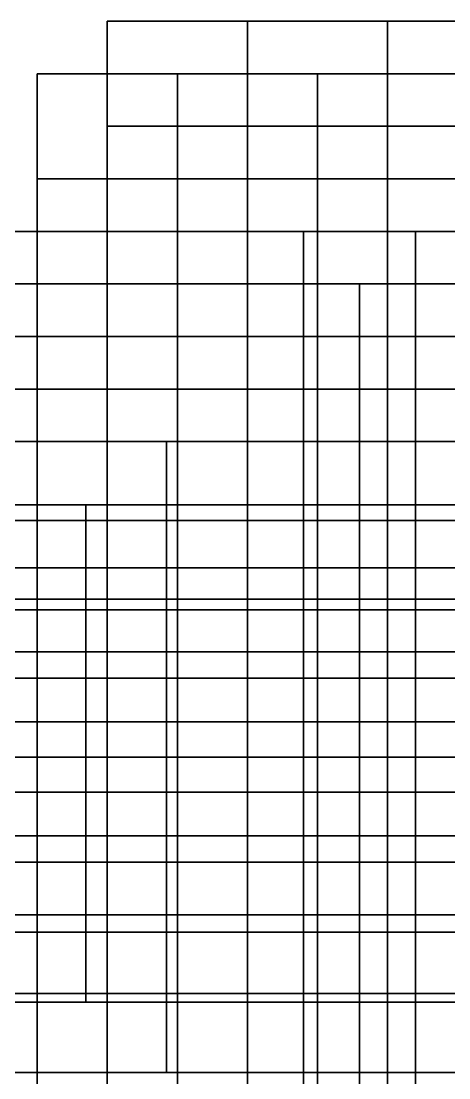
# Model space of a CAD drawing. Extents: x -2.5 to 67.5, y -27.5 to 12.5.
# Drawn here: x 22.31 to 27.4, y -0.07 to 12.5 of the extents above; entities that cross this region are included whole.
import ezdxf

# ---------------------------------------------------------------- set-up
doc = ezdxf.new("R2010")
doc.units = 0
doc.layers.add('M0', color=13, linetype='CONTINUOUS')
doc.layers.add('M1', color=11, linetype='CONTINUOUS')

msp = doc.modelspace()

# ---------------------------------------------------------------- linework, layer by layer
at = {"layer": 'M0', "color": 135}
for points in [[(23.333, 12.5), (23.333, 11.25), (23.333, 11.25, 1), (23.333, 12.5, 1)], [(23.333, 12.5), (23.333, 12.5, 1), (25, 12.5, 1), (25, 12.5)], [(23.333, 11.25), (23.333, 12.5), (25, 12.5), (25, 11.25)], [(23.333, 12.5, 1), (23.333, 11.25, 1), (25, 11.25, 1), (25, 12.5, 1)], [(25, 11.25), (25, 12.5), (25, 12.5, 1), (25, 11.25, 1)], [(25, 12.5), (25, 11.25), (25, 11.25, 1), (25, 12.5, 1)], [(25, 12.5), (25, 12.5, 1), (26.667, 12.5, 1), (26.667, 12.5)], [(25, 11.25), (25, 12.5), (26.667, 12.5), (26.667, 11.25)], [(25, 12.5, 1), (25, 11.25, 1), (26.667, 11.25, 1), (26.667, 12.5, 1)], [(26.667, 11.25), (26.667, 12.5), (26.667, 12.5, 1), (26.667, 11.25, 1)], [(26.667, 12.5), (26.667, 11.25), (26.667, 11.25, 1), (26.667, 12.5, 1)], [(26.667, 12.5), (26.667, 12.5, 1), (28.125, 12.5, 1), (28.125, 12.5)], [(26.667, 11.25), (26.667, 12.5), (28.125, 12.5), (28.125, 11.25)], [(26.667, 12.5, 1), (26.667, 11.25, 1), (28.125, 11.25, 1), (28.125, 12.5, 1)], [(24.167, 11.875), (22.5, 11.875), (22.5, 11.875, 1), (24.167, 11.875, 1)], [(22.5, 10.625), (22.5, 10.625, 1), (22.5, 11.875, 1), (22.5, 11.875)], [(24.167, 10.625), (22.5, 10.625), (22.5, 11.875), (24.167, 11.875)], [(22.5, 10.625, 1), (24.167, 10.625, 1), (24.167, 11.875, 1), (22.5, 11.875, 1)], [(24.167, 10.625, 1), (24.167, 10.625), (24.167, 11.875), (24.167, 11.875, 1)], [(25.833, 11.875), (24.167, 11.875), (24.167, 11.875, 1), (25.833, 11.875, 1)], [(24.167, 10.625), (24.167, 10.625, 1), (24.167, 11.875, 1), (24.167, 11.875)], [(25.833, 10.625), (24.167, 10.625), (24.167, 11.875), (25.833, 11.875)], [(24.167, 10.625, 1), (25.833, 10.625, 1), (25.833, 11.875, 1), (24.167, 11.875, 1)], [(25.833, 10.625, 1), (25.833, 10.625), (25.833, 11.875), (25.833, 11.875, 1)], [(27.5, 11.875), (25.833, 11.875), (25.833, 11.875, 1), (27.5, 11.875, 1)], [(25.833, 10.625), (25.833, 10.625, 1), (25.833, 11.875, 1), (25.833, 11.875)], [(27.5, 10.625), (25.833, 10.625), (25.833, 11.875), (27.5, 11.875)], [(25.833, 10.625, 1), (27.5, 10.625, 1), (27.5, 11.875, 1), (25.833, 11.875, 1)], [(23.333, 11.25), (23.333, 10), (23.333, 10, 1), (23.333, 11.25, 1)], [(23.333, 11.25), (23.333, 11.25, 1), (25, 11.25, 1), (25, 11.25)], [(23.333, 10), (23.333, 11.25), (25, 11.25), (25, 10)], [(23.333, 11.25, 1), (23.333, 10, 1), (25, 10, 1), (25, 11.25, 1)], [(23.333, 11.25, 1), (23.333, 11.25), (25, 11.25), (25, 11.25, 1)], [(25, 10), (25, 11.25), (25, 11.25, 1), (25, 10, 1)], [(25, 11.25), (25, 10), (25, 10, 1), (25, 11.25, 1)], [(25, 11.25), (25, 11.25, 1), (26.667, 11.25, 1), (26.667, 11.25)], [(25, 10), (25, 11.25), (26.667, 11.25), (26.667, 10)], [(25, 11.25, 1), (25, 10, 1), (26.667, 10, 1), (26.667, 11.25, 1)], [(25, 11.25, 1), (25, 11.25), (26.667, 11.25), (26.667, 11.25, 1)], [(26.667, 10), (26.667, 11.25), (26.667, 11.25, 1), (26.667, 10, 1)], [(26.667, 11.25), (26.667, 10), (26.667, 10, 1), (26.667, 11.25, 1)], [(26.667, 11.25), (26.667, 11.25, 1), (28.125, 11.25, 1), (28.125, 11.25)], [(26.667, 10), (26.667, 11.25), (28.125, 11.25), (28.125, 10)], [(26.667, 11.25, 1), (26.667, 10, 1), (28.125, 10, 1), (28.125, 11.25, 1)], [(26.667, 11.25, 1), (26.667, 11.25), (28.125, 11.25), (28.125, 11.25, 1)], [(24.167, 10.625), (22.5, 10.625), (22.5, 10.625, 1), (24.167, 10.625, 1)], [(22.5, 9.375), (22.5, 9.375, 1), (22.5, 10.625, 1), (22.5, 10.625)], [(24.167, 9.375), (22.5, 9.375), (22.5, 10.625), (24.167, 10.625)], [(22.5, 9.375, 1), (24.167, 9.375, 1), (24.167, 10.625, 1), (22.5, 10.625, 1)], [(22.5, 10.625), (24.167, 10.625), (24.167, 10.625, 1), (22.5, 10.625, 1)], [(24.167, 9.375, 1), (24.167, 9.375), (24.167, 10.625), (24.167, 10.625, 1)], [(25.833, 10.625), (24.167, 10.625), (24.167, 10.625, 1), (25.833, 10.625, 1)], [(24.167, 9.375), (24.167, 9.375, 1), (24.167, 10.625, 1), (24.167, 10.625)], [(25.833, 9.375), (24.167, 9.375), (24.167, 10.625), (25.833, 10.625)], [(24.167, 9.375, 1), (25.833, 9.375, 1), (25.833, 10.625, 1), (24.167, 10.625, 1)], [(24.167, 10.625), (25.833, 10.625), (25.833, 10.625, 1), (24.167, 10.625, 1)], [(25.833, 9.375, 1), (25.833, 9.375), (25.833, 10.625), (25.833, 10.625, 1)], [(27.5, 10.625), (25.833, 10.625), (25.833, 10.625, 1), (27.5, 10.625, 1)], [(25.833, 9.375), (25.833, 9.375, 1), (25.833, 10.625, 1), (25.833, 10.625)], [(27.5, 9.375), (25.833, 9.375), (25.833, 10.625), (27.5, 10.625)], [(25.833, 9.375, 1), (27.5, 9.375, 1), (27.5, 10.625, 1), (25.833, 10.625, 1)], [(25.833, 10.625), (27.5, 10.625), (27.5, 10.625, 1), (25.833, 10.625, 1)], [(21.563, 10), (21.563, 10, 1), (23.333, 10, 1), (23.333, 10)], [(21.563, 8.75), (21.563, 10), (23.333, 10), (23.333, 8.75)], [(21.563, 10, 1), (21.563, 8.75, 1), (23.333, 8.75, 1), (23.333, 10, 1)], [(23.333, 8.75), (23.333, 10), (23.333, 10, 1), (23.333, 8.75, 1)], [(23.333, 10), (23.333, 8.75), (23.333, 8.75, 1), (23.333, 10, 1)], [(23.333, 10), (23.333, 10, 1), (25, 10, 1), (25, 10)], [(23.333, 8.75), (23.333, 10), (25, 10), (25, 8.75)], [(23.333, 10, 1), (23.333, 8.75, 1), (25, 8.75, 1), (25, 10, 1)], [(23.333, 10, 1), (23.333, 10), (25, 10), (25, 10, 1)], [(25, 8.75), (25, 10), (25, 10, 1), (25, 8.75, 1)], [(25, 10), (25, 8.75), (25, 8.75, 1), (25, 10, 1)], [(25, 10), (25, 10, 1), (26.667, 10, 1), (26.667, 10)], [(25, 8.75), (25, 10), (26.667, 10), (26.667, 8.75)], [(25, 10, 1), (25, 8.75, 1), (26.667, 8.75, 1), (26.667, 10, 1)], [(25, 10, 1), (25, 10), (26.667, 10), (26.667, 10, 1)], [(26.667, 8.75), (26.667, 10), (26.667, 10, 1), (26.667, 8.75, 1)], [(26.667, 10), (26.667, 8.75), (26.667, 8.75, 1), (26.667, 10, 1)], [(26.667, 10), (26.667, 10, 1), (28.125, 10, 1), (28.125, 10)], [(26.667, 8.75), (26.667, 10), (28.125, 10), (28.125, 8.75)], [(26.667, 10, 1), (26.667, 8.75, 1), (28.125, 8.75, 1), (28.125, 10, 1)], [(26.667, 10, 1), (26.667, 10), (28.125, 10), (28.125, 10, 1)], [(22.5, 9.375), (20.625, 9.375), (20.625, 9.375, 1), (22.5, 9.375, 1)], [(22.5, 8.125), (20.625, 8.125), (20.625, 9.375), (22.5, 9.375)], [(20.625, 8.125, 1), (22.5, 8.125, 1), (22.5, 9.375, 1), (20.625, 9.375, 1)], [(22.5, 8.125, 1), (22.5, 8.125), (22.5, 9.375), (22.5, 9.375, 1)], [(24.167, 9.375), (22.5, 9.375), (22.5, 9.375, 1), (24.167, 9.375, 1)], [(22.5, 8.125), (22.5, 8.125, 1), (22.5, 9.375, 1), (22.5, 9.375)], [(24.167, 8.125), (22.5, 8.125), (22.5, 9.375), (24.167, 9.375)], [(22.5, 8.125, 1), (24.167, 8.125, 1), (24.167, 9.375, 1), (22.5, 9.375, 1)], [(22.5, 9.375), (24.167, 9.375), (24.167, 9.375, 1), (22.5, 9.375, 1)], [(24.167, 8.125, 1), (24.167, 8.125), (24.167, 9.375), (24.167, 9.375, 1)], [(25.833, 9.375), (24.167, 9.375), (24.167, 9.375, 1), (25.833, 9.375, 1)], [(24.167, 8.125), (24.167, 8.125, 1), (24.167, 9.375, 1), (24.167, 9.375)], [(25.833, 8.125), (24.167, 8.125), (24.167, 9.375), (25.833, 9.375)], [(24.167, 8.125, 1), (25.833, 8.125, 1), (25.833, 9.375, 1), (24.167, 9.375, 1)], [(24.167, 9.375), (25.833, 9.375), (25.833, 9.375, 1), (24.167, 9.375, 1)], [(25.833, 8.125, 1), (25.833, 8.125), (25.833, 9.375), (25.833, 9.375, 1)], [(27.5, 9.375), (25.833, 9.375), (25.833, 9.375, 1), (27.5, 9.375, 1)], [(25.833, 8.125), (25.833, 8.125, 1), (25.833, 9.375, 1), (25.833, 9.375)], [(27.5, 8.125), (25.833, 8.125), (25.833, 9.375), (27.5, 9.375)], [(25.833, 8.125, 1), (27.5, 8.125, 1), (27.5, 9.375, 1), (25.833, 9.375, 1)], [(25.833, 9.375), (27.5, 9.375), (27.5, 9.375, 1), (25.833, 9.375, 1)], [(21.563, 8.75), (21.563, 8.75, 1), (23.333, 8.75, 1), (23.333, 8.75)], [(21.563, 7.5), (21.563, 8.75), (23.333, 8.75), (23.333, 7.5)], [(21.563, 8.75, 1), (21.563, 7.5, 1), (23.333, 7.5, 1), (23.333, 8.75, 1)], [(21.563, 8.75, 1), (21.563, 8.75), (23.333, 8.75), (23.333, 8.75, 1)], [(23.333, 7.5), (23.333, 8.75), (23.333, 8.75, 1), (23.333, 7.5, 1)], [(23.333, 8.75), (23.333, 7.5), (23.333, 7.5, 1), (23.333, 8.75, 1)], [(23.333, 8.75), (23.333, 8.75, 1), (25, 8.75, 1), (25, 8.75)], [(23.333, 7.5), (23.333, 8.75), (25, 8.75), (25, 7.5)], [(23.333, 8.75, 1), (23.333, 7.5, 1), (25, 7.5, 1), (25, 8.75, 1)], [(23.333, 8.75, 1), (23.333, 8.75), (25, 8.75), (25, 8.75, 1)], [(25, 7.5), (25, 8.75), (25, 8.75, 1), (25, 7.5, 1)], [(25, 8.75), (25, 7.5), (25, 7.5, 1), (25, 8.75, 1)], [(25, 8.75), (25, 8.75, 1), (26.667, 8.75, 1), (26.667, 8.75)], [(25, 7.5), (25, 8.75), (26.667, 8.75), (26.667, 7.5)], [(25, 8.75, 1), (25, 7.5, 1), (26.667, 7.5, 1), (26.667, 8.75, 1)], [(25, 8.75, 1), (25, 8.75), (26.667, 8.75), (26.667, 8.75, 1)], [(26.667, 7.5), (26.667, 8.75), (26.667, 8.75, 1), (26.667, 7.5, 1)], [(26.667, 8.75), (26.667, 7.5), (26.667, 7.5, 1), (26.667, 8.75, 1)], [(26.667, 8.75), (26.667, 8.75, 1), (28.125, 8.75, 1), (28.125, 8.75)], [(26.667, 7.5), (26.667, 8.75), (28.125, 8.75), (28.125, 7.5)], [(26.667, 8.75, 1), (26.667, 7.5, 1), (28.125, 7.5, 1), (28.125, 8.75, 1)], [(26.667, 8.75, 1), (26.667, 8.75), (28.125, 8.75), (28.125, 8.75, 1)], [(22.5, 8.125), (20.625, 8.125), (20.625, 8.125, 1), (22.5, 8.125, 1)], [(22.5, 6.5625), (20.625, 6.5625), (20.625, 8.125), (22.5, 8.125)], [(20.625, 6.5625, 1), (22.5, 6.5625, 1), (22.5, 8.125, 1), (20.625, 8.125, 1)], [(20.625, 8.125), (22.5, 8.125), (22.5, 8.125, 1), (20.625, 8.125, 1)], [(22.5, 6.5625, 1), (22.5, 6.5625), (22.5, 8.125), (22.5, 8.125, 1)], [(24.167, 8.125), (22.5, 8.125), (22.5, 8.125, 1), (24.167, 8.125, 1)], [(22.5, 6.5625), (22.5, 6.5625, 1), (22.5, 8.125, 1), (22.5, 8.125)], [(24.167, 6.5625), (22.5, 6.5625), (22.5, 8.125), (24.167, 8.125)], [(22.5, 6.5625, 1), (24.167, 6.5625, 1), (24.167, 8.125, 1), (22.5, 8.125, 1)], [(22.5, 8.125), (24.167, 8.125), (24.167, 8.125, 1), (22.5, 8.125, 1)], [(24.167, 6.5625, 1), (24.167, 6.5625), (24.167, 8.125), (24.167, 8.125, 1)], [(25.833, 8.125), (24.167, 8.125), (24.167, 8.125, 1), (25.833, 8.125, 1)], [(24.167, 6.5625), (24.167, 6.5625, 1), (24.167, 8.125, 1), (24.167, 8.125)], [(25.833, 6.5625), (24.167, 6.5625), (24.167, 8.125), (25.833, 8.125)], [(24.167, 6.5625, 1), (25.833, 6.5625, 1), (25.833, 8.125, 1), (24.167, 8.125, 1)], [(24.167, 8.125), (25.833, 8.125), (25.833, 8.125, 1), (24.167, 8.125, 1)], [(25.833, 6.5625, 1), (25.833, 6.5625), (25.833, 8.125), (25.833, 8.125, 1)], [(27.5, 8.125), (25.833, 8.125), (25.833, 8.125, 1), (27.5, 8.125, 1)], [(25.833, 6.5625), (25.833, 6.5625, 1), (25.833, 8.125, 1), (25.833, 8.125)], [(27.5, 6.5625), (25.833, 6.5625), (25.833, 8.125), (27.5, 8.125)], [(25.833, 6.5625, 1), (27.5, 6.5625, 1), (27.5, 8.125, 1), (25.833, 8.125, 1)], [(25.833, 8.125), (27.5, 8.125), (27.5, 8.125, 1), (25.833, 8.125, 1)], [(21.563, 7.5), (21.563, 7.5, 1), (23.333, 7.5, 1), (23.333, 7.5)], [(21.563, 5.625), (21.563, 7.5), (23.333, 7.5), (23.333, 5.625)], [(21.563, 7.5, 1), (21.563, 5.625, 1), (23.333, 5.625, 1), (23.333, 7.5, 1)], [(21.563, 7.5, 1), (21.563, 7.5), (23.333, 7.5), (23.333, 7.5, 1)], [(23.333, 5.625), (23.333, 7.5), (23.333, 7.5, 1), (23.333, 5.625, 1)], [(23.333, 7.5), (23.333, 5.625), (23.333, 5.625, 1), (23.333, 7.5, 1)], [(23.333, 7.5), (23.333, 7.5, 1), (25, 7.5, 1), (25, 7.5)], [(23.333, 5.625), (23.333, 7.5), (25, 7.5), (25, 5.625)], [(23.333, 7.5, 1), (23.333, 5.625, 1), (25, 5.625, 1), (25, 7.5, 1)], [(23.333, 7.5, 1), (23.333, 7.5), (25, 7.5), (25, 7.5, 1)], [(25, 5.625), (25, 7.5), (25, 7.5, 1), (25, 5.625, 1)], [(25, 7.5), (25, 5.625), (25, 5.625, 1), (25, 7.5, 1)], [(25, 7.5), (25, 7.5, 1), (26.667, 7.5, 1), (26.667, 7.5)], [(25, 5.625), (25, 7.5), (26.667, 7.5), (26.667, 5.625)], [(25, 7.5, 1), (25, 5.625, 1), (26.667, 5.625, 1), (26.667, 7.5, 1)], [(25, 7.5, 1), (25, 7.5), (26.667, 7.5), (26.667, 7.5, 1)], [(26.667, 5.625), (26.667, 7.5), (26.667, 7.5, 1), (26.667, 5.625, 1)], [(26.667, 7.5), (26.667, 5.625), (26.667, 5.625, 1), (26.667, 7.5, 1)], [(26.667, 7.5), (26.667, 7.5, 1), (28.125, 7.5, 1), (28.125, 7.5)], [(26.667, 5.625), (26.667, 7.5), (28.125, 7.5), (28.125, 5.625)], [(26.667, 7.5, 1), (26.667, 5.625, 1), (28.125, 5.625, 1), (28.125, 7.5, 1)], [(26.667, 7.5, 1), (26.667, 7.5), (28.125, 7.5), (28.125, 7.5, 1)], [(22.5, 6.5625), (20.625, 6.5625), (20.625, 6.5625, 1), (22.5, 6.5625, 1)], [(22.5, 4.6875), (20.625, 4.6875), (20.625, 6.5625), (22.5, 6.5625)], [(20.625, 4.6875, 1), (22.5, 4.6875, 1), (22.5, 6.5625, 1), (20.625, 6.5625, 1)], [(20.625, 6.5625), (22.5, 6.5625), (22.5, 6.5625, 1), (20.625, 6.5625, 1)], [(22.5, 4.6875, 1), (22.5, 4.6875), (22.5, 6.5625), (22.5, 6.5625, 1)], [(24.167, 6.5625), (22.5, 6.5625), (22.5, 6.5625, 1), (24.167, 6.5625, 1)], [(22.5, 4.6875), (22.5, 4.6875, 1), (22.5, 6.5625, 1), (22.5, 6.5625)], [(24.167, 4.6875), (22.5, 4.6875), (22.5, 6.5625), (24.167, 6.5625)], [(22.5, 4.6875, 1), (24.167, 4.6875, 1), (24.167, 6.5625, 1), (22.5, 6.5625, 1)], [(22.5, 6.5625), (24.167, 6.5625), (24.167, 6.5625, 1), (22.5, 6.5625, 1)], [(24.167, 4.6875, 1), (24.167, 4.6875), (24.167, 6.5625), (24.167, 6.5625, 1)], [(25.833, 6.5625), (24.167, 6.5625), (24.167, 6.5625, 1), (25.833, 6.5625, 1)], [(24.167, 4.6875), (24.167, 4.6875, 1), (24.167, 6.5625, 1), (24.167, 6.5625)], [(25.833, 4.6875), (24.167, 4.6875), (24.167, 6.5625), (25.833, 6.5625)], [(24.167, 4.6875, 1), (25.833, 4.6875, 1), (25.833, 6.5625, 1), (24.167, 6.5625, 1)], [(24.167, 6.5625), (25.833, 6.5625), (25.833, 6.5625, 1), (24.167, 6.5625, 1)], [(25.833, 4.6875, 1), (25.833, 4.6875), (25.833, 6.5625), (25.833, 6.5625, 1)], [(27.5, 6.5625), (25.833, 6.5625), (25.833, 6.5625, 1), (27.5, 6.5625, 1)], [(25.833, 4.6875), (25.833, 4.6875, 1), (25.833, 6.5625, 1), (25.833, 6.5625)], [(27.5, 4.6875), (25.833, 4.6875), (25.833, 6.5625), (27.5, 6.5625)], [(25.833, 4.6875, 1), (27.5, 4.6875, 1), (27.5, 6.5625, 1), (25.833, 6.5625, 1)], [(25.833, 6.5625), (27.5, 6.5625), (27.5, 6.5625, 1), (25.833, 6.5625, 1)], [(21.563, 5.625), (21.563, 5.625, 1), (23.333, 5.625, 1), (23.333, 5.625)], [(21.563, 3.75), (21.563, 5.625), (23.333, 5.625), (23.333, 3.75)], [(21.563, 5.625, 1), (21.563, 3.75, 1), (23.333, 3.75, 1), (23.333, 5.625, 1)], [(21.563, 5.625, 1), (21.563, 5.625), (23.333, 5.625), (23.333, 5.625, 1)], [(23.333, 3.75), (23.333, 5.625), (23.333, 5.625, 1), (23.333, 3.75, 1)], [(23.333, 5.625), (23.333, 3.75), (23.333, 3.75, 1), (23.333, 5.625, 1)], [(23.333, 5.625), (23.333, 5.625, 1), (25, 5.625, 1), (25, 5.625)], [(23.333, 3.75), (23.333, 5.625), (25, 5.625), (25, 3.75)], [(23.333, 5.625, 1), (23.333, 3.75, 1), (25, 3.75, 1), (25, 5.625, 1)], [(23.333, 5.625, 1), (23.333, 5.625), (25, 5.625), (25, 5.625, 1)], [(25, 3.75), (25, 5.625), (25, 5.625, 1), (25, 3.75, 1)], [(25, 5.625), (25, 3.75), (25, 3.75, 1), (25, 5.625, 1)], [(25, 5.625), (25, 5.625, 1), (26.667, 5.625, 1), (26.667, 5.625)], [(25, 3.75), (25, 5.625), (26.667, 5.625), (26.667, 3.75)], [(25, 5.625, 1), (25, 3.75, 1), (26.667, 3.75, 1), (26.667, 5.625, 1)], [(25, 5.625, 1), (25, 5.625), (26.667, 5.625), (26.667, 5.625, 1)], [(26.667, 3.75), (26.667, 5.625), (26.667, 5.625, 1), (26.667, 3.75, 1)], [(26.667, 5.625), (26.667, 3.75), (26.667, 3.75, 1), (26.667, 5.625, 1)], [(26.667, 5.625), (26.667, 5.625, 1), (28.125, 5.625, 1), (28.125, 5.625)], [(26.667, 3.75), (26.667, 5.625), (28.125, 5.625), (28.125, 3.75)], [(26.667, 5.625, 1), (26.667, 3.75, 1), (28.125, 3.75, 1), (28.125, 5.625, 1)], [(26.667, 5.625, 1), (26.667, 5.625), (28.125, 5.625), (28.125, 5.625, 1)], [(22.5, 4.6875), (20.625, 4.6875), (20.625, 4.6875, 1), (22.5, 4.6875, 1)], [(22.5, 2.8125), (20.625, 2.8125), (20.625, 4.6875), (22.5, 4.6875)], [(20.625, 2.8125, 1), (22.5, 2.8125, 1), (22.5, 4.6875, 1), (20.625, 4.6875, 1)], [(20.625, 4.6875), (22.5, 4.6875), (22.5, 4.6875, 1), (20.625, 4.6875, 1)], [(22.5, 2.8125, 1), (22.5, 2.8125), (22.5, 4.6875), (22.5, 4.6875, 1)], [(24.167, 4.6875), (22.5, 4.6875), (22.5, 4.6875, 1), (24.167, 4.6875, 1)], [(22.5, 2.8125), (22.5, 2.8125, 1), (22.5, 4.6875, 1), (22.5, 4.6875)], [(24.167, 2.8125), (22.5, 2.8125), (22.5, 4.6875), (24.167, 4.6875)], [(22.5, 2.8125, 1), (24.167, 2.8125, 1), (24.167, 4.6875, 1), (22.5, 4.6875, 1)], [(22.5, 4.6875), (24.167, 4.6875), (24.167, 4.6875, 1), (22.5, 4.6875, 1)], [(24.167, 2.8125, 1), (24.167, 2.8125), (24.167, 4.6875), (24.167, 4.6875, 1)], [(25.833, 4.6875), (24.167, 4.6875), (24.167, 4.6875, 1), (25.833, 4.6875, 1)], [(24.167, 2.8125), (24.167, 2.8125, 1), (24.167, 4.6875, 1), (24.167, 4.6875)], [(25.833, 2.8125), (24.167, 2.8125), (24.167, 4.6875), (25.833, 4.6875)], [(24.167, 2.8125, 1), (25.833, 2.8125, 1), (25.833, 4.6875, 1), (24.167, 4.6875, 1)], [(24.167, 4.6875), (25.833, 4.6875), (25.833, 4.6875, 1), (24.167, 4.6875, 1)], [(25.833, 2.8125, 1), (25.833, 2.8125), (25.833, 4.6875), (25.833, 4.6875, 1)], [(27.5, 4.6875), (25.833, 4.6875), (25.833, 4.6875, 1), (27.5, 4.6875, 1)], [(25.833, 2.8125), (25.833, 2.8125, 1), (25.833, 4.6875, 1), (25.833, 4.6875)], [(27.5, 2.8125), (25.833, 2.8125), (25.833, 4.6875), (27.5, 4.6875)], [(25.833, 2.8125, 1), (27.5, 2.8125, 1), (27.5, 4.6875, 1), (25.833, 4.6875, 1)], [(25.833, 4.6875), (27.5, 4.6875), (27.5, 4.6875, 1), (25.833, 4.6875, 1)], [(21.563, 3.75), (21.563, 3.75, 1), (23.333, 3.75, 1), (23.333, 3.75)], [(21.563, 1.875), (21.563, 3.75), (23.333, 3.75), (23.333, 1.875)], [(21.563, 3.75, 1), (21.563, 1.875, 1), (23.333, 1.875, 1), (23.333, 3.75, 1)], [(21.563, 3.75, 1), (21.563, 3.75), (23.333, 3.75), (23.333, 3.75, 1)], [(23.333, 1.875), (23.333, 3.75), (23.333, 3.75, 1), (23.333, 1.875, 1)], [(23.333, 3.75), (23.333, 1.875), (23.333, 1.875, 1), (23.333, 3.75, 1)], [(23.333, 3.75), (23.333, 3.75, 1), (25, 3.75, 1), (25, 3.75)], [(23.333, 1.875), (23.333, 3.75), (25, 3.75), (25, 1.875)], [(23.333, 3.75, 1), (23.333, 1.875, 1), (25, 1.875, 1), (25, 3.75, 1)], [(23.333, 3.75, 1), (23.333, 3.75), (25, 3.75), (25, 3.75, 1)], [(25, 1.875), (25, 3.75), (25, 3.75, 1), (25, 1.875, 1)], [(25, 3.75), (25, 1.875), (25, 1.875, 1), (25, 3.75, 1)], [(25, 3.75), (25, 3.75, 1), (26.667, 3.75, 1), (26.667, 3.75)], [(25, 1.875), (25, 3.75), (26.667, 3.75), (26.667, 1.875)], [(25, 3.75, 1), (25, 1.875, 1), (26.667, 1.875, 1), (26.667, 3.75, 1)], [(25, 3.75, 1), (25, 3.75), (26.667, 3.75), (26.667, 3.75, 1)], [(26.667, 1.875), (26.667, 3.75), (26.667, 3.75, 1), (26.667, 1.875, 1)], [(26.667, 3.75), (26.667, 1.875), (26.667, 1.875, 1), (26.667, 3.75, 1)], [(26.667, 3.75), (26.667, 3.75, 1), (28.125, 3.75, 1), (28.125, 3.75)], [(26.667, 1.875), (26.667, 3.75), (28.125, 3.75), (28.125, 1.875)], [(26.667, 3.75, 1), (26.667, 1.875, 1), (28.125, 1.875, 1), (28.125, 3.75, 1)], [(26.667, 3.75, 1), (26.667, 3.75), (28.125, 3.75), (28.125, 3.75, 1)], [(22.5, 2.8125), (20.625, 2.8125), (20.625, 2.8125, 1), (22.5, 2.8125, 1)], [(22.5, 0.9375), (20.625, 0.9375), (20.625, 2.8125), (22.5, 2.8125)], [(20.625, 0.9375, 1), (22.5, 0.9375, 1), (22.5, 2.8125, 1), (20.625, 2.8125, 1)], [(20.625, 2.8125), (22.5, 2.8125), (22.5, 2.8125, 1), (20.625, 2.8125, 1)], [(22.5, 0.9375, 1), (22.5, 0.9375), (22.5, 2.8125), (22.5, 2.8125, 1)], [(24.167, 2.8125), (22.5, 2.8125), (22.5, 2.8125, 1), (24.167, 2.8125, 1)], [(22.5, 0.9375), (22.5, 0.9375, 1), (22.5, 2.8125, 1), (22.5, 2.8125)], [(24.167, 0.9375), (22.5, 0.9375), (22.5, 2.8125), (24.167, 2.8125)], [(22.5, 0.9375, 1), (24.167, 0.9375, 1), (24.167, 2.8125, 1), (22.5, 2.8125, 1)], [(22.5, 2.8125), (24.167, 2.8125), (24.167, 2.8125, 1), (22.5, 2.8125, 1)], [(24.167, 0.9375, 1), (24.167, 0.9375), (24.167, 2.8125), (24.167, 2.8125, 1)], [(25.833, 2.8125), (24.167, 2.8125), (24.167, 2.8125, 1), (25.833, 2.8125, 1)], [(24.167, 0.9375), (24.167, 0.9375, 1), (24.167, 2.8125, 1), (24.167, 2.8125)], [(25.833, 0.9375), (24.167, 0.9375), (24.167, 2.8125), (25.833, 2.8125)], [(24.167, 0.9375, 1), (25.833, 0.9375, 1), (25.833, 2.8125, 1), (24.167, 2.8125, 1)], [(24.167, 2.8125), (25.833, 2.8125), (25.833, 2.8125, 1), (24.167, 2.8125, 1)], [(25.833, 0.9375, 1), (25.833, 0.9375), (25.833, 2.8125), (25.833, 2.8125, 1)], [(27.5, 2.8125), (25.833, 2.8125), (25.833, 2.8125, 1), (27.5, 2.8125, 1)], [(25.833, 0.9375), (25.833, 0.9375, 1), (25.833, 2.8125, 1), (25.833, 2.8125)], [(27.5, 0.9375), (25.833, 0.9375), (25.833, 2.8125), (27.5, 2.8125)], [(25.833, 0.9375, 1), (27.5, 0.9375, 1), (27.5, 2.8125, 1), (25.833, 2.8125, 1)], [(25.833, 2.8125), (27.5, 2.8125), (27.5, 2.8125, 1), (25.833, 2.8125, 1)], [(21.563, 1.875), (21.563, 1.875, 1), (23.333, 1.875, 1), (23.333, 1.875)], [(21.563, 0), (21.563, 1.875), (23.333, 1.875), (23.333, 0)], [(21.563, 1.875, 1), (21.563, 0, 1), (23.333, 0, 1), (23.333, 1.875, 1)], [(21.563, 1.875, 1), (21.563, 1.875), (23.333, 1.875), (23.333, 1.875, 1)], [(23.333, 0), (23.333, 1.875), (23.333, 1.875, 1), (23.333, 0, 1)], [(23.333, 1.875), (23.333, 0), (23.333, 0, 1), (23.333, 1.875, 1)], [(23.333, 1.875), (23.333, 1.875, 1), (25, 1.875, 1), (25, 1.875)], [(23.333, 0), (23.333, 1.875), (25, 1.875), (25, 0)], [(23.333, 1.875, 1), (23.333, 0, 1), (25, 0, 1), (25, 1.875, 1)], [(23.333, 1.875, 1), (23.333, 1.875), (25, 1.875), (25, 1.875, 1)], [(25, 0), (25, 1.875), (25, 1.875, 1), (25, 0, 1)], [(25, 1.875), (25, 0), (25, 0, 1), (25, 1.875, 1)], [(25, 1.875), (25, 1.875, 1), (26.667, 1.875, 1), (26.667, 1.875)], [(25, 0), (25, 1.875), (26.667, 1.875), (26.667, 0)], [(25, 1.875, 1), (25, 0, 1), (26.667, 0, 1), (26.667, 1.875, 1)], [(25, 1.875, 1), (25, 1.875), (26.667, 1.875), (26.667, 1.875, 1)], [(26.667, 0), (26.667, 1.875), (26.667, 1.875, 1), (26.667, 0, 1)], [(26.667, 1.875), (26.667, 0), (26.667, 0, 1), (26.667, 1.875, 1)], [(26.667, 1.875), (26.667, 1.875, 1), (28.125, 1.875, 1), (28.125, 1.875)], [(26.667, 0), (26.667, 1.875), (28.125, 1.875), (28.125, 0)], [(26.667, 1.875, 1), (26.667, 0, 1), (28.125, 0, 1), (28.125, 1.875, 1)], [(26.667, 1.875, 1), (26.667, 1.875), (28.125, 1.875), (28.125, 1.875, 1)], [(22.5, 0.9375), (20.625, 0.9375), (20.625, 0.9375, 1), (22.5, 0.9375, 1)], [(22.5, -0.625), (20.625, -0.625), (20.625, 0.9375), (22.5, 0.9375)], [(20.625, -0.625, 1), (22.5, -0.625, 1), (22.5, 0.9375, 1), (20.625, 0.9375, 1)], [(20.625, 0.9375), (22.5, 0.9375), (22.5, 0.9375, 1), (20.625, 0.9375, 1)], [(22.5, -0.625, 1), (22.5, -0.625), (22.5, 0.9375), (22.5, 0.9375, 1)], [(24.167, 0.9375), (22.5, 0.9375), (22.5, 0.9375, 1), (24.167, 0.9375, 1)], [(22.5, -0.625), (22.5, -0.625, 1), (22.5, 0.9375, 1), (22.5, 0.9375)], [(24.167, -0.625), (22.5, -0.625), (22.5, 0.9375), (24.167, 0.9375)], [(22.5, -0.625, 1), (24.167, -0.625, 1), (24.167, 0.9375, 1), (22.5, 0.9375, 1)], [(22.5, 0.9375), (24.167, 0.9375), (24.167, 0.9375, 1), (22.5, 0.9375, 1)], [(24.167, -0.625, 1), (24.167, -0.625), (24.167, 0.9375), (24.167, 0.9375, 1)], [(25.833, 0.9375), (24.167, 0.9375), (24.167, 0.9375, 1), (25.833, 0.9375, 1)], [(24.167, -0.625), (24.167, -0.625, 1), (24.167, 0.9375, 1), (24.167, 0.9375)], [(25.833, -0.625), (24.167, -0.625), (24.167, 0.9375), (25.833, 0.9375)], [(24.167, -0.625, 1), (25.833, -0.625, 1), (25.833, 0.9375, 1), (24.167, 0.9375, 1)], [(24.167, 0.9375), (25.833, 0.9375), (25.833, 0.9375, 1), (24.167, 0.9375, 1)], [(25.833, -0.625, 1), (25.833, -0.625), (25.833, 0.9375), (25.833, 0.9375, 1)], [(27.5, 0.9375), (25.833, 0.9375), (25.833, 0.9375, 1), (27.5, 0.9375, 1)], [(25.833, -0.625), (25.833, -0.625, 1), (25.833, 0.9375, 1), (25.833, 0.9375)], [(27.5, -0.625), (25.833, -0.625), (25.833, 0.9375), (27.5, 0.9375)], [(25.833, -0.625, 1), (27.5, -0.625, 1), (27.5, 0.9375, 1), (25.833, 0.9375, 1)], [(25.833, 0.9375), (27.5, 0.9375), (27.5, 0.9375, 1), (25.833, 0.9375, 1)], [(21.563, 0), (21.563, 0, 1), (23.333, 0, 1), (23.333, 0)], [(21.563, -1.25), (21.563, 0), (23.333, 0), (23.333, -1.25)], [(21.563, 0, 1), (21.563, -1.25, 1), (23.333, -1.25, 1), (23.333, 0, 1)], [(21.563, 0, 1), (21.563, 0), (23.333, 0), (23.333, 0, 1)], [(23.333, -1.25), (23.333, 0), (23.333, 0, 1), (23.333, -1.25, 1)], [(23.333, 0), (23.333, -1.25), (23.333, -1.25, 1), (23.333, 0, 1)], [(23.333, 0), (23.333, 0, 1), (25, 0, 1), (25, 0)], [(23.333, -1.25), (23.333, 0), (25, 0), (25, -1.25)], [(23.333, 0, 1), (23.333, -1.25, 1), (25, -1.25, 1), (25, 0, 1)], [(23.333, 0, 1), (23.333, 0), (25, 0), (25, 0, 1)], [(25, -1.25), (25, 0), (25, 0, 1), (25, -1.25, 1)], [(25, 0), (25, -1.25), (25, -1.25, 1), (25, 0, 1)], [(25, 0), (25, 0, 1), (26.667, 0, 1), (26.667, 0)], [(25, -1.25), (25, 0), (26.667, 0), (26.667, -1.25)], [(25, 0, 1), (25, -1.25, 1), (26.667, -1.25, 1), (26.667, 0, 1)], [(25, 0, 1), (25, 0), (26.667, 0), (26.667, 0, 1)], [(26.667, -1.25), (26.667, 0), (26.667, 0, 1), (26.667, -1.25, 1)], [(26.667, 0), (26.667, -1.25), (26.667, -1.25, 1), (26.667, 0, 1)], [(26.667, 0), (26.667, 0, 1), (28.125, 0, 1), (28.125, 0)], [(26.667, -1.25), (26.667, 0), (28.125, 0), (28.125, -1.25)], [(26.667, 0, 1), (26.667, -1.25, 1), (28.125, -1.25, 1), (28.125, 0, 1)], [(26.667, 0, 1), (26.667, 0), (28.125, 0), (28.125, 0, 1)]]:
    msp.add_3dface(points, dxfattribs=at)
at = {"layer": 'M1', "color": 10}
for points in [[(25.667, 10, 1.75), (25.667, 8.75, 1.75), (25.667, 8.75, 3), (25.667, 10, 3)], [(25.667, 10, 1.75), (25.667, 10, 3), (27, 10, 3), (27, 10, 1.75)], [(25.667, 8.75, 1.75), (25.667, 10, 1.75), (27, 10, 1.75), (27, 8.75, 1.75)], [(25.667, 10, 3), (25.667, 8.75, 3), (27, 8.75, 3), (27, 10, 3)], [(27, 8.75, 1.75), (27, 10, 1.75), (27, 10, 3), (27, 8.75, 3)], [(27, 10, 1.75), (27, 8.75, 1.75), (27, 8.75, 3), (27, 10, 3)], [(27, 10, 1.75), (27, 10, 3), (28.333, 10, 3), (28.333, 10, 1.75)], [(27, 8.75, 1.75), (27, 10, 1.75), (28.333, 10, 1.75), (28.333, 8.75, 1.75)], [(27, 10, 3), (27, 8.75, 3), (28.333, 8.75, 3), (28.333, 10, 3)], [(26.333, 9.375, 1.75), (25, 9.375, 1.75), (25, 9.375, 3), (26.333, 9.375, 3)], [(25, 8.125, 1.75), (25, 8.125, 3), (25, 9.375, 3), (25, 9.375, 1.75)], [(26.333, 8.125, 1.75), (25, 8.125, 1.75), (25, 9.375, 1.75), (26.333, 9.375, 1.75)], [(25, 8.125, 3), (26.333, 8.125, 3), (26.333, 9.375, 3), (25, 9.375, 3)], [(26.333, 8.125, 3), (26.333, 8.125, 1.75), (26.333, 9.375, 1.75), (26.333, 9.375, 3)], [(27.667, 9.375, 1.75), (26.333, 9.375, 1.75), (26.333, 9.375, 3), (27.667, 9.375, 3)], [(26.333, 8.125, 1.75), (26.333, 8.125, 3), (26.333, 9.375, 3), (26.333, 9.375, 1.75)], [(27.667, 8.125, 1.75), (26.333, 8.125, 1.75), (26.333, 9.375, 1.75), (27.667, 9.375, 1.75)], [(26.333, 8.125, 3), (27.667, 8.125, 3), (27.667, 9.375, 3), (26.333, 9.375, 3)], [(25.667, 8.75, 1.75), (25.667, 7.5, 1.75), (25.667, 7.5, 3), (25.667, 8.75, 3)], [(25.667, 8.75, 1.75), (25.667, 8.75, 3), (27, 8.75, 3), (27, 8.75, 1.75)], [(25.667, 7.5, 1.75), (25.667, 8.75, 1.75), (27, 8.75, 1.75), (27, 7.5, 1.75)], [(25.667, 8.75, 3), (25.667, 7.5, 3), (27, 7.5, 3), (27, 8.75, 3)], [(25.667, 8.75, 3), (25.667, 8.75, 1.75), (27, 8.75, 1.75), (27, 8.75, 3)], [(27, 7.5, 1.75), (27, 8.75, 1.75), (27, 8.75, 3), (27, 7.5, 3)], [(27, 8.75, 1.75), (27, 7.5, 1.75), (27, 7.5, 3), (27, 8.75, 3)], [(27, 8.75, 1.75), (27, 8.75, 3), (28.333, 8.75, 3), (28.333, 8.75, 1.75)], [(27, 7.5, 1.75), (27, 8.75, 1.75), (28.333, 8.75, 1.75), (28.333, 7.5, 1.75)], [(27, 8.75, 3), (27, 7.5, 3), (28.333, 7.5, 3), (28.333, 8.75, 3)], [(27, 8.75, 3), (27, 8.75, 1.75), (28.333, 8.75, 1.75), (28.333, 8.75, 3)], [(26.333, 8.125, 1.75), (25, 8.125, 1.75), (25, 8.125, 3), (26.333, 8.125, 3)], [(25, 6.75, 1.75), (25, 6.75, 3), (25, 8.125, 3), (25, 8.125, 1.75)], [(26.333, 6.75, 1.75), (25, 6.75, 1.75), (25, 8.125, 1.75), (26.333, 8.125, 1.75)], [(25, 6.75, 3), (26.333, 6.75, 3), (26.333, 8.125, 3), (25, 8.125, 3)], [(25, 8.125, 1.75), (26.333, 8.125, 1.75), (26.333, 8.125, 3), (25, 8.125, 3)], [(26.333, 6.75, 3), (26.333, 6.75, 1.75), (26.333, 8.125, 1.75), (26.333, 8.125, 3)], [(27.667, 8.125, 1.75), (26.333, 8.125, 1.75), (26.333, 8.125, 3), (27.667, 8.125, 3)], [(26.333, 6.75, 1.75), (26.333, 6.75, 3), (26.333, 8.125, 3), (26.333, 8.125, 1.75)], [(27.667, 6.75, 1.75), (26.333, 6.75, 1.75), (26.333, 8.125, 1.75), (27.667, 8.125, 1.75)], [(26.333, 6.75, 3), (27.667, 6.75, 3), (27.667, 8.125, 3), (26.333, 8.125, 3)], [(26.333, 8.125, 1.75), (27.667, 8.125, 1.75), (27.667, 8.125, 3), (26.333, 8.125, 3)], [(22.115, 7.5, 1.75), (22.115, 7.5, 3), (24.038, 7.5, 3), (24.038, 7.5, 1.75)], [(22.115, 6, 1.75), (22.115, 7.5, 1.75), (24.038, 7.5, 1.75), (24.038, 6, 1.75)], [(22.115, 7.5, 3), (22.115, 6, 3), (24.038, 6, 3), (24.038, 7.5, 3)], [(24.038, 6, 1.75), (24.038, 7.5, 1.75), (24.038, 7.5, 3), (24.038, 6, 3)], [(24.038, 7.5, 1.75), (24.038, 6, 1.75), (24.038, 6, 3), (24.038, 7.5, 3)], [(24.038, 7.5, 1.75), (24.038, 7.5, 3), (25.667, 7.5, 3), (25.667, 7.5, 1.75)], [(24.038, 6, 1.75), (24.038, 7.5, 1.75), (25.667, 7.5, 1.75), (25.667, 6, 1.75)], [(24.038, 7.5, 3), (24.038, 6, 3), (25.667, 6, 3), (25.667, 7.5, 3)], [(25.667, 6, 1.75), (25.667, 7.5, 1.75), (25.667, 7.5, 3), (25.667, 6, 3)], [(25.667, 7.5, 1.75), (25.667, 6, 1.75), (25.667, 6, 3), (25.667, 7.5, 3)], [(25.667, 7.5, 1.75), (25.667, 7.5, 3), (27, 7.5, 3), (27, 7.5, 1.75)], [(25.667, 6, 1.75), (25.667, 7.5, 1.75), (27, 7.5, 1.75), (27, 6, 1.75)], [(25.667, 7.5, 3), (25.667, 6, 3), (27, 6, 3), (27, 7.5, 3)], [(25.667, 7.5, 3), (25.667, 7.5, 1.75), (27, 7.5, 1.75), (27, 7.5, 3)], [(27, 6, 1.75), (27, 7.5, 1.75), (27, 7.5, 3), (27, 6, 3)], [(27, 7.5, 1.75), (27, 6, 1.75), (27, 6, 3), (27, 7.5, 3)], [(27, 7.5, 1.75), (27, 7.5, 3), (28.333, 7.5, 3), (28.333, 7.5, 1.75)], [(27, 6, 1.75), (27, 7.5, 1.75), (28.333, 7.5, 1.75), (28.333, 6, 1.75)], [(27, 7.5, 3), (27, 6, 3), (28.333, 6, 3), (28.333, 7.5, 3)], [(27, 7.5, 3), (27, 7.5, 1.75), (28.333, 7.5, 1.75), (28.333, 7.5, 3)], [(23.077, 6.75, 1.75), (21.154, 6.75, 1.75), (21.154, 6.75, 3), (23.077, 6.75, 3)], [(23.077, 5.5, 1.75), (21.154, 5.5, 1.75), (21.154, 6.75, 1.75), (23.077, 6.75, 1.75)], [(21.154, 5.5, 3), (23.077, 5.5, 3), (23.077, 6.75, 3), (21.154, 6.75, 3)], [(23.077, 5.5, 3), (23.077, 5.5, 1.75), (23.077, 6.75, 1.75), (23.077, 6.75, 3)], [(25, 6.75, 1.75), (23.077, 6.75, 1.75), (23.077, 6.75, 3), (25, 6.75, 3)], [(23.077, 5.5, 1.75), (23.077, 5.5, 3), (23.077, 6.75, 3), (23.077, 6.75, 1.75)], [(25, 5.5, 1.75), (23.077, 5.5, 1.75), (23.077, 6.75, 1.75), (25, 6.75, 1.75)], [(23.077, 5.5, 3), (25, 5.5, 3), (25, 6.75, 3), (23.077, 6.75, 3)], [(25, 5.5, 3), (25, 5.5, 1.75), (25, 6.75, 1.75), (25, 6.75, 3)], [(26.333, 6.75, 1.75), (25, 6.75, 1.75), (25, 6.75, 3), (26.333, 6.75, 3)], [(25, 5.5, 1.75), (25, 5.5, 3), (25, 6.75, 3), (25, 6.75, 1.75)], [(26.333, 5.5, 1.75), (25, 5.5, 1.75), (25, 6.75, 1.75), (26.333, 6.75, 1.75)], [(25, 5.5, 3), (26.333, 5.5, 3), (26.333, 6.75, 3), (25, 6.75, 3)], [(25, 6.75, 1.75), (26.333, 6.75, 1.75), (26.333, 6.75, 3), (25, 6.75, 3)], [(26.333, 5.5, 3), (26.333, 5.5, 1.75), (26.333, 6.75, 1.75), (26.333, 6.75, 3)], [(27.667, 6.75, 1.75), (26.333, 6.75, 1.75), (26.333, 6.75, 3), (27.667, 6.75, 3)], [(26.333, 5.5, 1.75), (26.333, 5.5, 3), (26.333, 6.75, 3), (26.333, 6.75, 1.75)], [(27.667, 5.5, 1.75), (26.333, 5.5, 1.75), (26.333, 6.75, 1.75), (27.667, 6.75, 1.75)], [(26.333, 5.5, 3), (27.667, 5.5, 3), (27.667, 6.75, 3), (26.333, 6.75, 3)], [(26.333, 6.75, 1.75), (27.667, 6.75, 1.75), (27.667, 6.75, 3), (26.333, 6.75, 3)], [(22.115, 6, 1.75), (22.115, 6, 3), (24.038, 6, 3), (24.038, 6, 1.75)], [(22.115, 5, 1.75), (22.115, 6, 1.75), (24.038, 6, 1.75), (24.038, 5, 1.75)], [(22.115, 6, 3), (22.115, 5, 3), (24.038, 5, 3), (24.038, 6, 3)], [(22.115, 6, 3), (22.115, 6, 1.75), (24.038, 6, 1.75), (24.038, 6, 3)], [(24.038, 5, 1.75), (24.038, 6, 1.75), (24.038, 6, 3), (24.038, 5, 3)], [(24.038, 6, 1.75), (24.038, 5, 1.75), (24.038, 5, 3), (24.038, 6, 3)], [(24.038, 6, 1.75), (24.038, 6, 3), (25.667, 6, 3), (25.667, 6, 1.75)], [(24.038, 5, 1.75), (24.038, 6, 1.75), (25.667, 6, 1.75), (25.667, 5, 1.75)], [(24.038, 6, 3), (24.038, 5, 3), (25.667, 5, 3), (25.667, 6, 3)], [(24.038, 6, 3), (24.038, 6, 1.75), (25.667, 6, 1.75), (25.667, 6, 3)], [(25.667, 5, 1.75), (25.667, 6, 1.75), (25.667, 6, 3), (25.667, 5, 3)], [(25.667, 6, 1.75), (25.667, 5, 1.75), (25.667, 5, 3), (25.667, 6, 3)], [(25.667, 6, 1.75), (25.667, 6, 3), (27, 6, 3), (27, 6, 1.75)], [(25.667, 5, 1.75), (25.667, 6, 1.75), (27, 6, 1.75), (27, 5, 1.75)], [(25.667, 6, 3), (25.667, 5, 3), (27, 5, 3), (27, 6, 3)], [(25.667, 6, 3), (25.667, 6, 1.75), (27, 6, 1.75), (27, 6, 3)], [(27, 5, 1.75), (27, 6, 1.75), (27, 6, 3), (27, 5, 3)], [(27, 6, 1.75), (27, 5, 1.75), (27, 5, 3), (27, 6, 3)], [(27, 6, 1.75), (27, 6, 3), (28.333, 6, 3), (28.333, 6, 1.75)], [(27, 5, 1.75), (27, 6, 1.75), (28.333, 6, 1.75), (28.333, 5, 1.75)], [(27, 6, 3), (27, 5, 3), (28.333, 5, 3), (28.333, 6, 3)], [(27, 6, 3), (27, 6, 1.75), (28.333, 6, 1.75), (28.333, 6, 3)], [(23.077, 5.5, 1.75), (21.154, 5.5, 1.75), (21.154, 5.5, 3), (23.077, 5.5, 3)], [(23.077, 4.1665, 1.75), (21.154, 4.1665, 1.75), (21.154, 5.5, 1.75), (23.077, 5.5, 1.75)], [(21.154, 4.1665, 3), (23.077, 4.1665, 3), (23.077, 5.5, 3), (21.154, 5.5, 3)], [(21.154, 5.5, 1.75), (23.077, 5.5, 1.75), (23.077, 5.5, 3), (21.154, 5.5, 3)], [(23.077, 4.1665, 3), (23.077, 4.1665, 1.75), (23.077, 5.5, 1.75), (23.077, 5.5, 3)], [(25, 5.5, 1.75), (23.077, 5.5, 1.75), (23.077, 5.5, 3), (25, 5.5, 3)], [(23.077, 4.1665, 1.75), (23.077, 4.1665, 3), (23.077, 5.5, 3), (23.077, 5.5, 1.75)], [(25, 4.1665, 1.75), (23.077, 4.1665, 1.75), (23.077, 5.5, 1.75), (25, 5.5, 1.75)], [(23.077, 4.1665, 3), (25, 4.1665, 3), (25, 5.5, 3), (23.077, 5.5, 3)], [(23.077, 5.5, 1.75), (25, 5.5, 1.75), (25, 5.5, 3), (23.077, 5.5, 3)], [(25, 4.1665, 3), (25, 4.1665, 1.75), (25, 5.5, 1.75), (25, 5.5, 3)], [(26.333, 5.5, 1.75), (25, 5.5, 1.75), (25, 5.5, 3), (26.333, 5.5, 3)], [(25, 4.1665, 1.75), (25, 4.1665, 3), (25, 5.5, 3), (25, 5.5, 1.75)], [(26.333, 4.1665, 1.75), (25, 4.1665, 1.75), (25, 5.5, 1.75), (26.333, 5.5, 1.75)], [(25, 4.1665, 3), (26.333, 4.1665, 3), (26.333, 5.5, 3), (25, 5.5, 3)], [(25, 5.5, 1.75), (26.333, 5.5, 1.75), (26.333, 5.5, 3), (25, 5.5, 3)], [(26.333, 4.1665, 3), (26.333, 4.1665, 1.75), (26.333, 5.5, 1.75), (26.333, 5.5, 3)], [(27.667, 5.5, 1.75), (26.333, 5.5, 1.75), (26.333, 5.5, 3), (27.667, 5.5, 3)], [(26.333, 4.1665, 1.75), (26.333, 4.1665, 3), (26.333, 5.5, 3), (26.333, 5.5, 1.75)], [(27.667, 4.1665, 1.75), (26.333, 4.1665, 1.75), (26.333, 5.5, 1.75), (27.667, 5.5, 1.75)], [(26.333, 4.1665, 3), (27.667, 4.1665, 3), (27.667, 5.5, 3), (26.333, 5.5, 3)], [(26.333, 5.5, 1.75), (27.667, 5.5, 1.75), (27.667, 5.5, 3), (26.333, 5.5, 3)], [(22.115, 5, 1.75), (22.115, 5, 3), (24.038, 5, 3), (24.038, 5, 1.75)], [(22.115, 3.333, 1.75), (22.115, 5, 1.75), (24.038, 5, 1.75), (24.038, 3.333, 1.75)], [(22.115, 5, 3), (22.115, 3.333, 3), (24.038, 3.333, 3), (24.038, 5, 3)], [(22.115, 5, 3), (22.115, 5, 1.75), (24.038, 5, 1.75), (24.038, 5, 3)], [(24.038, 3.333, 1.75), (24.038, 5, 1.75), (24.038, 5, 3), (24.038, 3.333, 3)], [(24.038, 5, 1.75), (24.038, 3.333, 1.75), (24.038, 3.333, 3), (24.038, 5, 3)], [(24.038, 5, 1.75), (24.038, 5, 3), (25.667, 5, 3), (25.667, 5, 1.75)], [(24.038, 3.333, 1.75), (24.038, 5, 1.75), (25.667, 5, 1.75), (25.667, 3.333, 1.75)], [(24.038, 5, 3), (24.038, 3.333, 3), (25.667, 3.333, 3), (25.667, 5, 3)], [(24.038, 5, 3), (24.038, 5, 1.75), (25.667, 5, 1.75), (25.667, 5, 3)], [(25.667, 3.333, 1.75), (25.667, 5, 1.75), (25.667, 5, 3), (25.667, 3.333, 3)], [(25.667, 5, 1.75), (25.667, 3.333, 1.75), (25.667, 3.333, 3), (25.667, 5, 3)], [(25.667, 5, 1.75), (25.667, 5, 3), (27, 5, 3), (27, 5, 1.75)], [(25.667, 3.333, 1.75), (25.667, 5, 1.75), (27, 5, 1.75), (27, 3.333, 1.75)], [(25.667, 5, 3), (25.667, 3.333, 3), (27, 3.333, 3), (27, 5, 3)], [(25.667, 5, 3), (25.667, 5, 1.75), (27, 5, 1.75), (27, 5, 3)], [(27, 3.333, 1.75), (27, 5, 1.75), (27, 5, 3), (27, 3.333, 3)], [(27, 5, 1.75), (27, 3.333, 1.75), (27, 3.333, 3), (27, 5, 3)], [(27, 5, 1.75), (27, 5, 3), (28.333, 5, 3), (28.333, 5, 1.75)], [(27, 3.333, 1.75), (27, 5, 1.75), (28.333, 5, 1.75), (28.333, 3.333, 1.75)], [(27, 5, 3), (27, 3.333, 3), (28.333, 3.333, 3), (28.333, 5, 3)], [(27, 5, 3), (27, 5, 1.75), (28.333, 5, 1.75), (28.333, 5, 3)], [(23.077, 4.1665, 1.75), (21.154, 4.1665, 1.75), (21.154, 4.1665, 3), (23.077, 4.1665, 3)], [(23.077, 2.5, 1.75), (21.154, 2.5, 1.75), (21.154, 4.1665, 1.75), (23.077, 4.1665, 1.75)], [(21.154, 2.5, 3), (23.077, 2.5, 3), (23.077, 4.1665, 3), (21.154, 4.1665, 3)], [(21.154, 4.1665, 1.75), (23.077, 4.1665, 1.75), (23.077, 4.1665, 3), (21.154, 4.1665, 3)], [(23.077, 2.5, 3), (23.077, 2.5, 1.75), (23.077, 4.1665, 1.75), (23.077, 4.1665, 3)], [(25, 4.1665, 1.75), (23.077, 4.1665, 1.75), (23.077, 4.1665, 3), (25, 4.1665, 3)], [(23.077, 2.5, 1.75), (23.077, 2.5, 3), (23.077, 4.1665, 3), (23.077, 4.1665, 1.75)], [(25, 2.5, 1.75), (23.077, 2.5, 1.75), (23.077, 4.1665, 1.75), (25, 4.1665, 1.75)], [(23.077, 2.5, 3), (25, 2.5, 3), (25, 4.1665, 3), (23.077, 4.1665, 3)], [(23.077, 4.1665, 1.75), (25, 4.1665, 1.75), (25, 4.1665, 3), (23.077, 4.1665, 3)], [(25, 2.5, 3), (25, 2.5, 1.75), (25, 4.1665, 1.75), (25, 4.1665, 3)], [(26.333, 4.1665, 1.75), (25, 4.1665, 1.75), (25, 4.1665, 3), (26.333, 4.1665, 3)], [(25, 2.5, 1.75), (25, 2.5, 3), (25, 4.1665, 3), (25, 4.1665, 1.75)], [(26.333, 2.5, 1.75), (25, 2.5, 1.75), (25, 4.1665, 1.75), (26.333, 4.1665, 1.75)], [(25, 2.5, 3), (26.333, 2.5, 3), (26.333, 4.1665, 3), (25, 4.1665, 3)], [(25, 4.1665, 1.75), (26.333, 4.1665, 1.75), (26.333, 4.1665, 3), (25, 4.1665, 3)], [(26.333, 2.5, 3), (26.333, 2.5, 1.75), (26.333, 4.1665, 1.75), (26.333, 4.1665, 3)], [(27.667, 4.1665, 1.75), (26.333, 4.1665, 1.75), (26.333, 4.1665, 3), (27.667, 4.1665, 3)], [(26.333, 2.5, 1.75), (26.333, 2.5, 3), (26.333, 4.1665, 3), (26.333, 4.1665, 1.75)], [(27.667, 2.5, 1.75), (26.333, 2.5, 1.75), (26.333, 4.1665, 1.75), (27.667, 4.1665, 1.75)], [(26.333, 2.5, 3), (27.667, 2.5, 3), (27.667, 4.1665, 3), (26.333, 4.1665, 3)], [(26.333, 4.1665, 1.75), (27.667, 4.1665, 1.75), (27.667, 4.1665, 3), (26.333, 4.1665, 3)], [(22.115, 3.333, 1.75), (22.115, 3.333, 3), (24.038, 3.333, 3), (24.038, 3.333, 1.75)], [(22.115, 1.667, 1.75), (22.115, 3.333, 1.75), (24.038, 3.333, 1.75), (24.038, 1.667, 1.75)], [(22.115, 3.333, 3), (22.115, 1.667, 3), (24.038, 1.667, 3), (24.038, 3.333, 3)], [(22.115, 3.333, 3), (22.115, 3.333, 1.75), (24.038, 3.333, 1.75), (24.038, 3.333, 3)], [(24.038, 1.667, 1.75), (24.038, 3.333, 1.75), (24.038, 3.333, 3), (24.038, 1.667, 3)], [(24.038, 3.333, 1.75), (24.038, 1.667, 1.75), (24.038, 1.667, 3), (24.038, 3.333, 3)], [(24.038, 3.333, 1.75), (24.038, 3.333, 3), (25.667, 3.333, 3), (25.667, 3.333, 1.75)], [(24.038, 1.667, 1.75), (24.038, 3.333, 1.75), (25.667, 3.333, 1.75), (25.667, 1.667, 1.75)], [(24.038, 3.333, 3), (24.038, 1.667, 3), (25.667, 1.667, 3), (25.667, 3.333, 3)], [(24.038, 3.333, 3), (24.038, 3.333, 1.75), (25.667, 3.333, 1.75), (25.667, 3.333, 3)], [(25.667, 1.667, 1.75), (25.667, 3.333, 1.75), (25.667, 3.333, 3), (25.667, 1.667, 3)], [(25.667, 3.333, 1.75), (25.667, 1.667, 1.75), (25.667, 1.667, 3), (25.667, 3.333, 3)], [(25.667, 3.333, 1.75), (25.667, 3.333, 3), (27, 3.333, 3), (27, 3.333, 1.75)], [(25.667, 1.667, 1.75), (25.667, 3.333, 1.75), (27, 3.333, 1.75), (27, 1.667, 1.75)], [(25.667, 3.333, 3), (25.667, 1.667, 3), (27, 1.667, 3), (27, 3.333, 3)], [(25.667, 3.333, 3), (25.667, 3.333, 1.75), (27, 3.333, 1.75), (27, 3.333, 3)], [(27, 1.667, 1.75), (27, 3.333, 1.75), (27, 3.333, 3), (27, 1.667, 3)], [(27, 3.333, 1.75), (27, 1.667, 1.75), (27, 1.667, 3), (27, 3.333, 3)], [(27, 3.333, 1.75), (27, 3.333, 3), (28.333, 3.333, 3), (28.333, 3.333, 1.75)], [(27, 1.667, 1.75), (27, 3.333, 1.75), (28.333, 3.333, 1.75), (28.333, 1.667, 1.75)], [(27, 3.333, 3), (27, 1.667, 3), (28.333, 1.667, 3), (28.333, 3.333, 3)], [(27, 3.333, 3), (27, 3.333, 1.75), (28.333, 3.333, 1.75), (28.333, 3.333, 3)], [(23.077, 2.5, 1.75), (21.154, 2.5, 1.75), (21.154, 2.5, 3), (23.077, 2.5, 3)], [(23.077, 0.8335, 1.75), (21.154, 0.8335, 1.75), (21.154, 2.5, 1.75), (23.077, 2.5, 1.75)], [(21.154, 0.8335, 3), (23.077, 0.8335, 3), (23.077, 2.5, 3), (21.154, 2.5, 3)], [(21.154, 2.5, 1.75), (23.077, 2.5, 1.75), (23.077, 2.5, 3), (21.154, 2.5, 3)], [(23.077, 0.8335, 3), (23.077, 0.8335, 1.75), (23.077, 2.5, 1.75), (23.077, 2.5, 3)], [(25, 2.5, 1.75), (23.077, 2.5, 1.75), (23.077, 2.5, 3), (25, 2.5, 3)], [(23.077, 0.8335, 1.75), (23.077, 0.8335, 3), (23.077, 2.5, 3), (23.077, 2.5, 1.75)], [(25, 0.8335, 1.75), (23.077, 0.8335, 1.75), (23.077, 2.5, 1.75), (25, 2.5, 1.75)], [(23.077, 0.8335, 3), (25, 0.8335, 3), (25, 2.5, 3), (23.077, 2.5, 3)], [(23.077, 2.5, 1.75), (25, 2.5, 1.75), (25, 2.5, 3), (23.077, 2.5, 3)], [(25, 0.8335, 3), (25, 0.8335, 1.75), (25, 2.5, 1.75), (25, 2.5, 3)], [(26.333, 2.5, 1.75), (25, 2.5, 1.75), (25, 2.5, 3), (26.333, 2.5, 3)], [(25, 0.8335, 1.75), (25, 0.8335, 3), (25, 2.5, 3), (25, 2.5, 1.75)], [(26.333, 0.8335, 1.75), (25, 0.8335, 1.75), (25, 2.5, 1.75), (26.333, 2.5, 1.75)], [(25, 0.8335, 3), (26.333, 0.8335, 3), (26.333, 2.5, 3), (25, 2.5, 3)], [(25, 2.5, 1.75), (26.333, 2.5, 1.75), (26.333, 2.5, 3), (25, 2.5, 3)], [(26.333, 0.8335, 3), (26.333, 0.8335, 1.75), (26.333, 2.5, 1.75), (26.333, 2.5, 3)], [(27.667, 2.5, 1.75), (26.333, 2.5, 1.75), (26.333, 2.5, 3), (27.667, 2.5, 3)], [(26.333, 0.8335, 1.75), (26.333, 0.8335, 3), (26.333, 2.5, 3), (26.333, 2.5, 1.75)], [(27.667, 0.8335, 1.75), (26.333, 0.8335, 1.75), (26.333, 2.5, 1.75), (27.667, 2.5, 1.75)], [(26.333, 0.8335, 3), (27.667, 0.8335, 3), (27.667, 2.5, 3), (26.333, 2.5, 3)], [(26.333, 2.5, 1.75), (27.667, 2.5, 1.75), (27.667, 2.5, 3), (26.333, 2.5, 3)], [(22.115, 1.667, 1.75), (22.115, 1.667, 3), (24.038, 1.667, 3), (24.038, 1.667, 1.75)], [(22.115, 0, 1.75), (22.115, 1.667, 1.75), (24.038, 1.667, 1.75), (24.038, 0, 1.75)], [(22.115, 1.667, 3), (22.115, 0, 3), (24.038, 0, 3), (24.038, 1.667, 3)], [(22.115, 1.667, 3), (22.115, 1.667, 1.75), (24.038, 1.667, 1.75), (24.038, 1.667, 3)], [(24.038, 0, 1.75), (24.038, 1.667, 1.75), (24.038, 1.667, 3), (24.038, 0, 3)], [(24.038, 1.667, 1.75), (24.038, 0, 1.75), (24.038, 0, 3), (24.038, 1.667, 3)], [(24.038, 1.667, 1.75), (24.038, 1.667, 3), (25.667, 1.667, 3), (25.667, 1.667, 1.75)], [(24.038, 0, 1.75), (24.038, 1.667, 1.75), (25.667, 1.667, 1.75), (25.667, 0, 1.75)], [(24.038, 1.667, 3), (24.038, 0, 3), (25.667, 0, 3), (25.667, 1.667, 3)], [(24.038, 1.667, 3), (24.038, 1.667, 1.75), (25.667, 1.667, 1.75), (25.667, 1.667, 3)], [(25.667, 0, 1.75), (25.667, 1.667, 1.75), (25.667, 1.667, 3), (25.667, 0, 3)], [(25.667, 1.667, 1.75), (25.667, 0, 1.75), (25.667, 0, 3), (25.667, 1.667, 3)], [(25.667, 1.667, 1.75), (25.667, 1.667, 3), (27, 1.667, 3), (27, 1.667, 1.75)], [(25.667, 0, 1.75), (25.667, 1.667, 1.75), (27, 1.667, 1.75), (27, 0, 1.75)], [(25.667, 1.667, 3), (25.667, 0, 3), (27, 0, 3), (27, 1.667, 3)], [(25.667, 1.667, 3), (25.667, 1.667, 1.75), (27, 1.667, 1.75), (27, 1.667, 3)], [(27, 0, 1.75), (27, 1.667, 1.75), (27, 1.667, 3), (27, 0, 3)], [(27, 1.667, 1.75), (27, 0, 1.75), (27, 0, 3), (27, 1.667, 3)], [(27, 1.667, 1.75), (27, 1.667, 3), (28.333, 1.667, 3), (28.333, 1.667, 1.75)], [(27, 0, 1.75), (27, 1.667, 1.75), (28.333, 1.667, 1.75), (28.333, 0, 1.75)], [(27, 1.667, 3), (27, 0, 3), (28.333, 0, 3), (28.333, 1.667, 3)], [(27, 1.667, 3), (27, 1.667, 1.75), (28.333, 1.667, 1.75), (28.333, 1.667, 3)], [(21.154, 0.8335, 1.75), (23.077, 0.8335, 1.75), (23.077, 0.8335, 3), (21.154, 0.8335, 3)], [(23.077, 0.8335, 1.75), (25, 0.8335, 1.75), (25, 0.8335, 3), (23.077, 0.8335, 3)], [(26.333, 0.8335, 1.75), (25, 0.8335, 1.75), (25, 0.8335, 3), (26.333, 0.8335, 3)], [(25, -0.5, 1.75), (25, -0.5, 3), (25, 0.8335, 3), (25, 0.8335, 1.75)], [(26.333, -0.5, 1.75), (25, -0.5, 1.75), (25, 0.8335, 1.75), (26.333, 0.8335, 1.75)], [(25, -0.5, 3), (26.333, -0.5, 3), (26.333, 0.8335, 3), (25, 0.8335, 3)], [(25, 0.8335, 1.75), (26.333, 0.8335, 1.75), (26.333, 0.8335, 3), (25, 0.8335, 3)], [(26.333, -0.5, 3), (26.333, -0.5, 1.75), (26.333, 0.8335, 1.75), (26.333, 0.8335, 3)], [(27.667, 0.8335, 1.75), (26.333, 0.8335, 1.75), (26.333, 0.8335, 3), (27.667, 0.8335, 3)], [(26.333, -0.5, 1.75), (26.333, -0.5, 3), (26.333, 0.8335, 3), (26.333, 0.8335, 1.75)], [(27.667, -0.5, 1.75), (26.333, -0.5, 1.75), (26.333, 0.8335, 1.75), (27.667, 0.8335, 1.75)], [(26.333, -0.5, 3), (27.667, -0.5, 3), (27.667, 0.8335, 3), (26.333, 0.8335, 3)], [(26.333, 0.8335, 1.75), (27.667, 0.8335, 1.75), (27.667, 0.8335, 3), (26.333, 0.8335, 3)], [(22.115, 0, 3), (22.115, 0, 1.75), (24.038, 0, 1.75), (24.038, 0, 3)], [(24.038, 0, 3), (24.038, 0, 1.75), (25.667, 0, 1.75), (25.667, 0, 3)], [(25.667, 0, 1.75), (25.667, -1, 1.75), (25.667, -1, 3), (25.667, 0, 3)], [(25.667, 0, 1.75), (25.667, 0, 3), (27, 0, 3), (27, 0, 1.75)], [(25.667, -1, 1.75), (25.667, 0, 1.75), (27, 0, 1.75), (27, -1, 1.75)], [(25.667, 0, 3), (25.667, -1, 3), (27, -1, 3), (27, 0, 3)], [(25.667, 0, 3), (25.667, 0, 1.75), (27, 0, 1.75), (27, 0, 3)], [(27, -1, 1.75), (27, 0, 1.75), (27, 0, 3), (27, -1, 3)], [(27, 0, 1.75), (27, -1, 1.75), (27, -1, 3), (27, 0, 3)], [(27, 0, 1.75), (27, 0, 3), (28.333, 0, 3), (28.333, 0, 1.75)], [(27, -1, 1.75), (27, 0, 1.75), (28.333, 0, 1.75), (28.333, -1, 1.75)], [(27, 0, 3), (27, -1, 3), (28.333, -1, 3), (28.333, 0, 3)], [(27, 0, 3), (27, 0, 1.75), (28.333, 0, 1.75), (28.333, 0, 3)]]:
    msp.add_3dface(points, dxfattribs=at)

doc.saveas('drawing.dxf')
